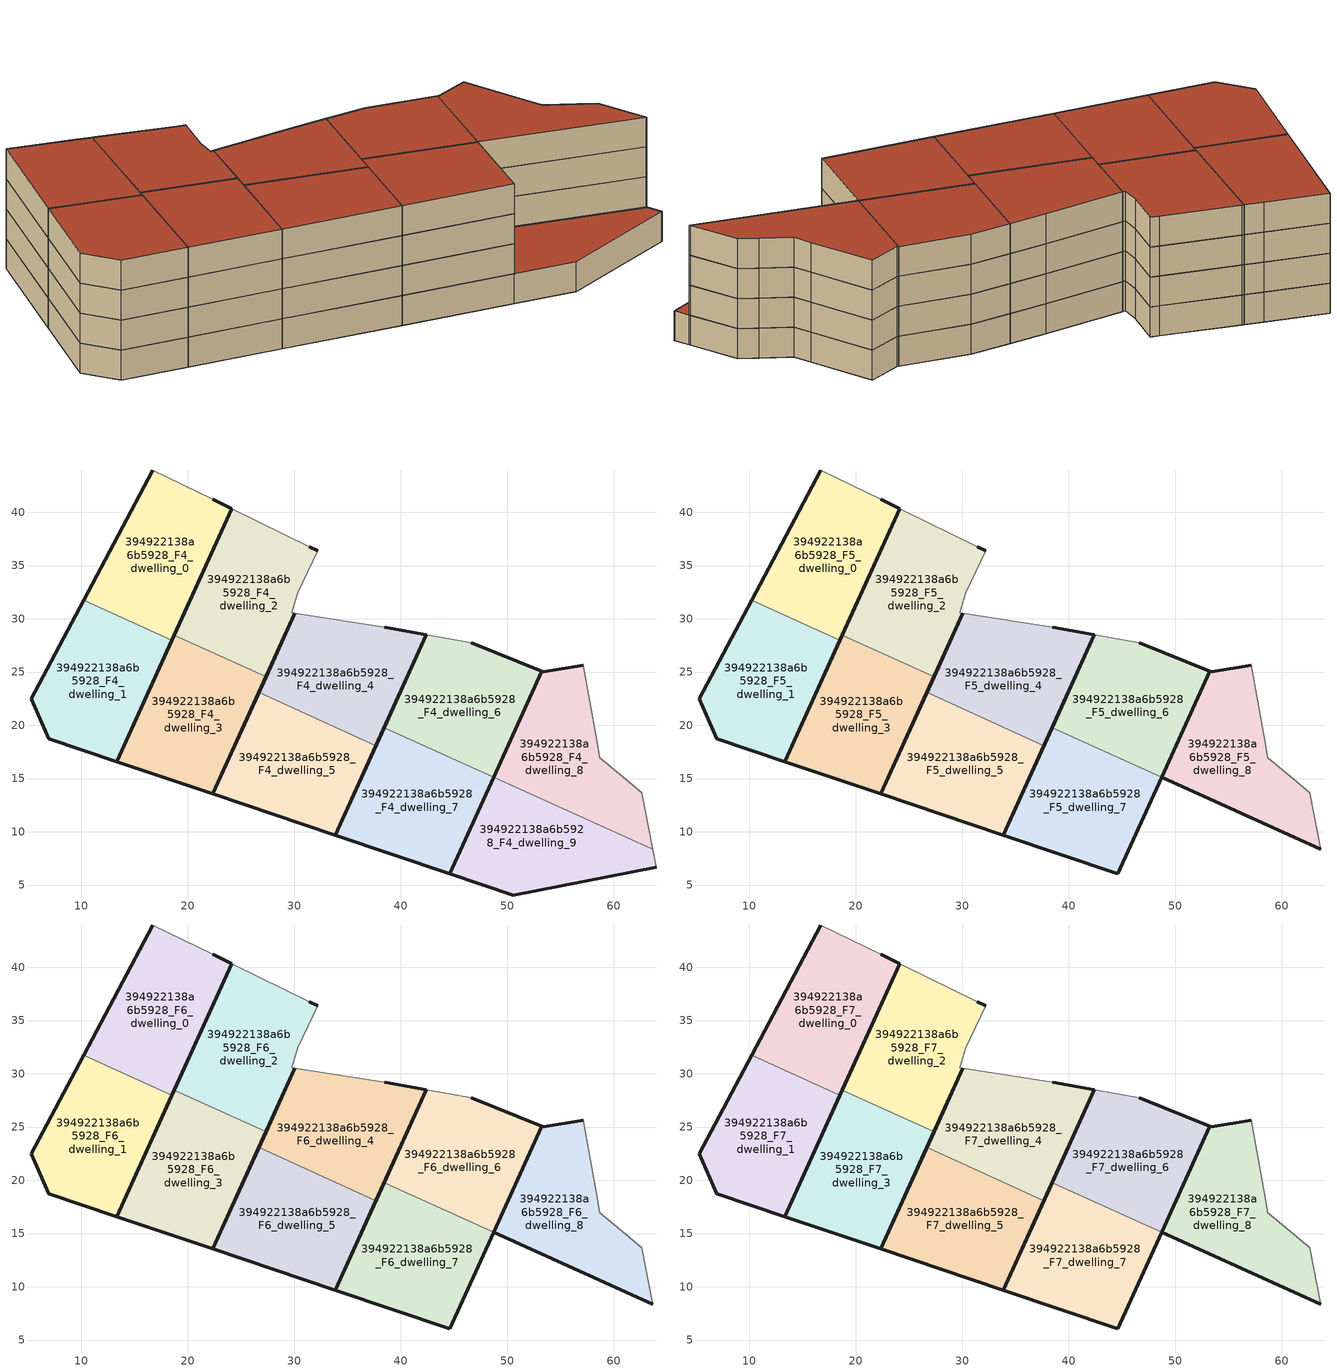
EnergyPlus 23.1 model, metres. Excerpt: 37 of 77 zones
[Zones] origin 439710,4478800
394922138a6b5928_F4_dwelling_0
 floor to 394922138a6b5928_F3_dwelling_0 (EU_floor_Construction): 18.53,27.98 24.13,40.34 22.38,41.21 16.72,43.97 10.24,31.74 z12
 wall outside (EU_wall_Construction): 10.24,31.74 16.72,43.97 / 22.38,41.21 24.13,40.34 18.53,27.98 z12:15
 wall to 394922138a6b5928_F4_dwelling_1 (EU_wall_Construction): 18.53,27.98 10.24,31.74 z12:15
 wall adiabatic (EU_wall_Construction): 16.72,43.97 22.38,41.21 z12:15
394922138a6b5928_F4_dwelling_1
 floor to 394922138a6b5928_F3_dwelling_1 (EU_floor_Construction): 13.36,16.59 18.53,27.98 10.24,31.74 5.33,22.47 6.94,18.75 z12
 wall outside (EU_wall_Construction): 18.53,27.98 13.36,16.59 6.94,18.75 5.33,22.47 10.24,31.74 z12:15
394922138a6b5928_F4_dwelling_2
 floor to 394922138a6b5928_F3_dwelling_2 (EU_floor_Construction): 27.36,24.57 30.07,30.54 29.78,30.59 30.32,32.43 32.23,36.37 31.43,36.76 24.35,40.23 24.13,40.34 18.75,28.48 z12
 wall outside (EU_wall_Construction): 30.07,30.54 27.36,24.57 / 18.75,28.48 24.13,40.34 / 31.43,36.76 32.23,36.37 z12:15
 wall adiabatic (EU_wall_Construction): 32.23,36.37 30.32,32.43 29.78,30.59 30.07,30.54 / 24.13,40.34 24.35,40.23 31.43,36.76 z12:15
 wall to 394922138a6b5928_F4_dwelling_3 (EU_wall_Construction): 27.36,24.57 18.75,28.48 z12:15
394922138a6b5928_F4_dwelling_3
 floor to 394922138a6b5928_F3_dwelling_3 (EU_floor_Construction): 22.37,13.56 27.36,24.57 18.75,28.48 13.36,16.59 z12
 wall outside (EU_wall_Construction): 27.36,24.57 22.37,13.56 13.36,16.59 18.75,28.48 z12:15
394922138a6b5928_F4_dwelling_4
 floor to 394922138a6b5928_F3_dwelling_4 (EU_floor_Construction): 37.68,18.09 42.4,28.5 38.51,29.21 30.07,30.54 26.68,23.08 z12
 wall outside (EU_wall_Construction): 38.51,29.21 42.4,28.5 37.68,18.09 / 26.68,23.08 30.07,30.54 z12:15
 wall to 394922138a6b5928_F4_dwelling_5 (EU_wall_Construction): 37.68,18.09 26.68,23.08 z12:15
 wall adiabatic (EU_wall_Construction): 30.07,30.54 38.51,29.21 z12:15
394922138a6b5928_F4_dwelling_5
 floor to 394922138a6b5928_F3_dwelling_5 (EU_floor_Construction): 33.87,9.69 37.68,18.09 26.68,23.08 22.37,13.56 z12
 wall outside (EU_wall_Construction): 37.68,18.09 33.87,9.69 22.37,13.56 26.68,23.08 z12:15
394922138a6b5928_F4_dwelling_6
 floor to 394922138a6b5928_F3_dwelling_6 (EU_floor_Construction): 48.74,15.13 53.26,25.09 46.61,27.73 42.4,28.5 38.45,19.79 z12
 wall outside (EU_wall_Construction): 38.45,19.79 42.4,28.5 / 46.61,27.73 53.26,25.09 48.74,15.13 z12:15
 wall to 394922138a6b5928_F4_dwelling_7 (EU_wall_Construction): 48.74,15.13 38.45,19.79 z12:15
 wall adiabatic (EU_wall_Construction): 42.4,28.5 46.61,27.73 z12:15
394922138a6b5928_F4_dwelling_7
 floor to 394922138a6b5928_F3_dwelling_7 (EU_floor_Construction): 44.63,6.07 48.74,15.13 38.45,19.79 33.87,9.69 z12
 wall outside (EU_wall_Construction): 48.74,15.13 44.63,6.07 33.87,9.69 38.45,19.79 z12:15
394922138a6b5928_F4_dwelling_8
 floor to 394922138a6b5928_F3_dwelling_8 (EU_floor_Construction): 63.66,8.35 62.62,13.66 61.12,14.95 58.7,16.96 58.36,18.9 57.13,25.65 53.44,25.01 53.26,25.09 48.74,15.12 z12
 wall outside (EU_wall_Construction): 48.74,15.12 53.26,25.09 53.44,25.01 57.13,25.65 z12:15
 wall adiabatic (EU_wall_Construction): 57.13,25.65 58.36,18.9 58.7,16.96 61.12,14.95 62.62,13.66 63.66,8.35 z12:15
 wall to 394922138a6b5928_F4_dwelling_9 (EU_wall_Construction): 63.66,8.35 48.74,15.12 z12:15
394922138a6b5928_F4_dwelling_9
 floor to 394922138a6b5928_F3_dwelling_9 (EU_floor_Construction): 63.99,6.69 63.66,8.35 48.74,15.12 44.63,6.07 50.58,4.07 z12
 wall outside (EU_wall_Construction): 63.99,6.69 50.58,4.07 44.63,6.07 48.74,15.12 z12:15
 wall adiabatic (EU_wall_Construction): 63.66,8.35 63.99,6.69 z12:15
 roof outside (EU_roof_Construction): 63.66,8.35 63.99,6.69 50.58,4.07 44.63,6.07 48.74,15.12 z15
394922138a6b5928_F5_dwelling_0
 floor to 394922138a6b5928_F4_dwelling_0 (EU_floor_Construction): 18.53,27.98 24.13,40.34 22.38,41.21 16.72,43.97 10.24,31.74 z15
 wall outside (EU_wall_Construction): 10.24,31.74 16.72,43.97 / 22.38,41.21 24.13,40.34 18.53,27.98 z15:18
 wall to 394922138a6b5928_F5_dwelling_1 (EU_wall_Construction): 18.53,27.98 10.24,31.74 z15:18
 wall adiabatic (EU_wall_Construction): 16.72,43.97 22.38,41.21 z15:18
394922138a6b5928_F5_dwelling_1
 floor to 394922138a6b5928_F4_dwelling_1 (EU_floor_Construction): 13.36,16.59 18.53,27.98 10.24,31.74 5.33,22.47 6.94,18.75 z15
 wall outside (EU_wall_Construction): 18.53,27.98 13.36,16.59 6.94,18.75 5.33,22.47 10.24,31.74 z15:18
394922138a6b5928_F5_dwelling_2
 floor to 394922138a6b5928_F4_dwelling_2 (EU_floor_Construction): 27.36,24.57 30.07,30.54 29.78,30.59 30.32,32.43 32.23,36.37 31.43,36.76 24.35,40.23 24.13,40.34 18.75,28.48 z15
 wall outside (EU_wall_Construction): 30.07,30.54 27.36,24.57 / 18.75,28.48 24.13,40.34 / 31.43,36.76 32.23,36.37 z15:18
 wall adiabatic (EU_wall_Construction): 32.23,36.37 30.32,32.43 29.78,30.59 30.07,30.54 / 24.13,40.34 24.35,40.23 31.43,36.76 z15:18
 wall to 394922138a6b5928_F5_dwelling_3 (EU_wall_Construction): 27.36,24.57 18.75,28.48 z15:18
394922138a6b5928_F5_dwelling_3
 floor to 394922138a6b5928_F4_dwelling_3 (EU_floor_Construction): 22.37,13.56 27.36,24.57 18.75,28.48 13.36,16.59 z15
 wall outside (EU_wall_Construction): 27.36,24.57 22.37,13.56 13.36,16.59 18.75,28.48 z15:18
394922138a6b5928_F5_dwelling_4
 floor to 394922138a6b5928_F4_dwelling_4 (EU_floor_Construction): 37.68,18.09 42.4,28.5 38.51,29.21 30.07,30.54 26.68,23.08 z15
 wall outside (EU_wall_Construction): 38.51,29.21 42.4,28.5 37.68,18.09 / 26.68,23.08 30.07,30.54 z15:18
 wall to 394922138a6b5928_F5_dwelling_5 (EU_wall_Construction): 37.68,18.09 26.68,23.08 z15:18
 wall adiabatic (EU_wall_Construction): 30.07,30.54 38.51,29.21 z15:18
394922138a6b5928_F5_dwelling_5
 floor to 394922138a6b5928_F4_dwelling_5 (EU_floor_Construction): 33.87,9.69 37.68,18.09 26.68,23.08 22.37,13.56 z15
 wall outside (EU_wall_Construction): 37.68,18.09 33.87,9.69 22.37,13.56 26.68,23.08 z15:18
394922138a6b5928_F5_dwelling_6
 floor to 394922138a6b5928_F4_dwelling_6 (EU_floor_Construction): 48.74,15.13 53.26,25.09 46.61,27.73 42.4,28.5 38.45,19.79 z15
 wall outside (EU_wall_Construction): 38.45,19.79 42.4,28.5 / 46.61,27.73 53.26,25.09 48.74,15.13 z15:18
 wall to 394922138a6b5928_F5_dwelling_7 (EU_wall_Construction): 48.74,15.13 38.45,19.79 z15:18
 wall adiabatic (EU_wall_Construction): 42.4,28.5 46.61,27.73 z15:18
394922138a6b5928_F5_dwelling_7
 floor to 394922138a6b5928_F4_dwelling_7 (EU_floor_Construction): 44.63,6.07 48.74,15.13 38.45,19.79 33.87,9.69 z15
 wall outside (EU_wall_Construction): 48.74,15.13 44.63,6.07 33.87,9.69 38.45,19.79 z15:18
394922138a6b5928_F5_dwelling_8
 floor to 394922138a6b5928_F4_dwelling_8 (EU_floor_Construction): 63.66,8.35 62.62,13.66 61.12,14.95 58.7,16.96 58.36,18.9 57.13,25.65 53.44,25.01 53.26,25.09 48.74,15.12 z15
 wall outside (EU_wall_Construction): 63.66,8.35 48.74,15.12 53.26,25.09 53.44,25.01 57.13,25.65 z15:18
 wall adiabatic (EU_wall_Construction): 57.13,25.65 58.36,18.9 58.7,16.96 61.12,14.95 62.62,13.66 63.66,8.35 z15:18
394922138a6b5928_F6_dwelling_0
 floor to 394922138a6b5928_F5_dwelling_0 (EU_floor_Construction): 18.53,27.98 24.13,40.34 22.38,41.21 16.72,43.97 10.24,31.74 z18
 wall outside (EU_wall_Construction): 10.24,31.74 16.72,43.97 / 22.38,41.21 24.13,40.34 18.53,27.98 z18:21
 wall to 394922138a6b5928_F6_dwelling_1 (EU_wall_Construction): 18.53,27.98 10.24,31.74 z18:21
 wall adiabatic (EU_wall_Construction): 16.72,43.97 22.38,41.21 z18:21
394922138a6b5928_F6_dwelling_1
 floor to 394922138a6b5928_F5_dwelling_1 (EU_floor_Construction): 13.36,16.59 18.53,27.98 10.24,31.74 5.33,22.47 6.94,18.75 z18
 wall outside (EU_wall_Construction): 18.53,27.98 13.36,16.59 6.94,18.75 5.33,22.47 10.24,31.74 z18:21
394922138a6b5928_F6_dwelling_2
 floor to 394922138a6b5928_F5_dwelling_2 (EU_floor_Construction): 27.36,24.57 30.07,30.54 29.78,30.59 30.32,32.43 32.23,36.37 31.43,36.76 24.35,40.23 24.13,40.34 18.75,28.48 z18
 wall outside (EU_wall_Construction): 30.07,30.54 27.36,24.57 / 18.75,28.48 24.13,40.34 / 31.43,36.76 32.23,36.37 z18:21
 wall adiabatic (EU_wall_Construction): 32.23,36.37 30.32,32.43 29.78,30.59 30.07,30.54 / 24.13,40.34 24.35,40.23 31.43,36.76 z18:21
 wall to 394922138a6b5928_F6_dwelling_3 (EU_wall_Construction): 27.36,24.57 18.75,28.48 z18:21
394922138a6b5928_F6_dwelling_3
 floor to 394922138a6b5928_F5_dwelling_3 (EU_floor_Construction): 22.37,13.56 27.36,24.57 18.75,28.48 13.36,16.59 z18
 wall outside (EU_wall_Construction): 27.36,24.57 22.37,13.56 13.36,16.59 18.75,28.48 z18:21
394922138a6b5928_F6_dwelling_4
 floor to 394922138a6b5928_F5_dwelling_4 (EU_floor_Construction): 37.68,18.09 42.4,28.5 38.51,29.21 30.07,30.54 26.68,23.08 z18
 wall outside (EU_wall_Construction): 38.51,29.21 42.4,28.5 37.68,18.09 / 26.68,23.08 30.07,30.54 z18:21
 wall to 394922138a6b5928_F6_dwelling_5 (EU_wall_Construction): 37.68,18.09 26.68,23.08 z18:21
 wall adiabatic (EU_wall_Construction): 30.07,30.54 38.51,29.21 z18:21
394922138a6b5928_F6_dwelling_5
 floor to 394922138a6b5928_F5_dwelling_5 (EU_floor_Construction): 33.87,9.69 37.68,18.09 26.68,23.08 22.37,13.56 z18
 wall outside (EU_wall_Construction): 37.68,18.09 33.87,9.69 22.37,13.56 26.68,23.08 z18:21
394922138a6b5928_F6_dwelling_6
 floor to 394922138a6b5928_F5_dwelling_6 (EU_floor_Construction): 48.74,15.13 53.26,25.09 46.61,27.73 42.4,28.5 38.45,19.79 z18
 wall outside (EU_wall_Construction): 38.45,19.79 42.4,28.5 / 46.61,27.73 53.26,25.09 48.74,15.13 z18:21
 wall to 394922138a6b5928_F6_dwelling_7 (EU_wall_Construction): 48.74,15.13 38.45,19.79 z18:21
 wall adiabatic (EU_wall_Construction): 42.4,28.5 46.61,27.73 z18:21
394922138a6b5928_F6_dwelling_7
 floor to 394922138a6b5928_F5_dwelling_7 (EU_floor_Construction): 44.63,6.07 48.74,15.13 38.45,19.79 33.87,9.69 z18
 wall outside (EU_wall_Construction): 48.74,15.13 44.63,6.07 33.87,9.69 38.45,19.79 z18:21
394922138a6b5928_F6_dwelling_8
 floor to 394922138a6b5928_F5_dwelling_8 (EU_floor_Construction): 63.66,8.35 62.62,13.66 61.12,14.95 58.7,16.96 58.36,18.9 57.13,25.65 53.44,25.01 53.26,25.09 48.74,15.12 z18
 wall outside (EU_wall_Construction): 63.66,8.35 48.74,15.12 53.26,25.09 53.44,25.01 57.13,25.65 z18:21
 wall adiabatic (EU_wall_Construction): 57.13,25.65 58.36,18.9 58.7,16.96 61.12,14.95 62.62,13.66 63.66,8.35 z18:21
394922138a6b5928_F7_dwelling_0
 floor to 394922138a6b5928_F6_dwelling_0 (EU_floor_Construction): 18.53,27.98 24.13,40.34 22.38,41.21 16.72,43.97 10.24,31.74 z21
 wall outside (EU_wall_Construction): 10.24,31.74 16.72,43.97 / 22.38,41.21 24.13,40.34 18.53,27.98 z21:24
 wall to 394922138a6b5928_F7_dwelling_1 (EU_wall_Construction): 18.53,27.98 10.24,31.74 z21:24
 wall adiabatic (EU_wall_Construction): 16.72,43.97 22.38,41.21 z21:24
 roof outside (EU_roof_Construction): 22.38,41.21 24.13,40.34 18.53,27.98 10.24,31.74 16.72,43.97 z24
394922138a6b5928_F7_dwelling_1
 floor to 394922138a6b5928_F6_dwelling_1 (EU_floor_Construction): 13.36,16.59 18.53,27.98 10.24,31.74 5.33,22.47 6.94,18.75 z21
 wall outside (EU_wall_Construction): 18.53,27.98 13.36,16.59 6.94,18.75 5.33,22.47 10.24,31.74 z21:24
 roof outside (EU_roof_Construction): 18.53,27.98 13.36,16.59 6.94,18.75 5.33,22.47 10.24,31.74 z24
394922138a6b5928_F7_dwelling_2
 floor to 394922138a6b5928_F6_dwelling_2 (EU_floor_Construction): 27.36,24.57 30.07,30.54 29.78,30.59 30.32,32.43 32.23,36.37 31.43,36.76 24.35,40.23 24.13,40.34 18.75,28.48 z21
 wall outside (EU_wall_Construction): 30.07,30.54 27.36,24.57 / 18.75,28.48 24.13,40.34 / 31.43,36.76 32.23,36.37 z21:24
 wall adiabatic (EU_wall_Construction): 32.23,36.37 30.32,32.43 29.78,30.59 30.07,30.54 / 24.13,40.34 24.35,40.23 31.43,36.76 z21:24
 wall to 394922138a6b5928_F7_dwelling_3 (EU_wall_Construction): 27.36,24.57 18.75,28.48 z21:24
 roof outside (EU_roof_Construction): 31.43,36.76 32.23,36.37 30.32,32.43 29.78,30.59 30.07,30.54 27.36,24.57 18.75,28.48 24.13,40.34 24.35,40.23 z24
394922138a6b5928_F7_dwelling_3
 floor to 394922138a6b5928_F6_dwelling_3 (EU_floor_Construction): 22.37,13.56 27.36,24.57 18.75,28.48 13.36,16.59 z21
 wall outside (EU_wall_Construction): 27.36,24.57 22.37,13.56 13.36,16.59 18.75,28.48 z21:24
 roof outside (EU_roof_Construction): 27.36,24.57 22.37,13.56 13.36,16.59 18.75,28.48 z24
394922138a6b5928_F7_dwelling_4
 floor to 394922138a6b5928_F6_dwelling_4 (EU_floor_Construction): 37.68,18.09 42.4,28.5 38.51,29.21 30.07,30.54 26.68,23.08 z21
 wall outside (EU_wall_Construction): 38.51,29.21 42.4,28.5 37.68,18.09 / 26.68,23.08 30.07,30.54 z21:24
 wall to 394922138a6b5928_F7_dwelling_5 (EU_wall_Construction): 37.68,18.09 26.68,23.08 z21:24
 wall adiabatic (EU_wall_Construction): 30.07,30.54 38.51,29.21 z21:24
 roof outside (EU_roof_Construction): 42.4,28.5 37.68,18.09 26.68,23.08 30.07,30.54 38.51,29.21 z24
394922138a6b5928_F7_dwelling_5
 floor to 394922138a6b5928_F6_dwelling_5 (EU_floor_Construction): 33.87,9.69 37.68,18.09 26.68,23.08 22.37,13.56 z21
 wall outside (EU_wall_Construction): 37.68,18.09 33.87,9.69 22.37,13.56 26.68,23.08 z21:24
 roof outside (EU_roof_Construction): 37.68,18.09 33.87,9.69 22.37,13.56 26.68,23.08 z24
394922138a6b5928_F7_dwelling_6
 floor to 394922138a6b5928_F6_dwelling_6 (EU_floor_Construction): 48.74,15.13 53.26,25.09 46.61,27.73 42.4,28.5 38.45,19.79 z21
 wall outside (EU_wall_Construction): 38.45,19.79 42.4,28.5 / 46.61,27.73 53.26,25.09 48.74,15.13 z21:24
 wall to 394922138a6b5928_F7_dwelling_7 (EU_wall_Construction): 48.74,15.13 38.45,19.79 z21:24
 wall adiabatic (EU_wall_Construction): 42.4,28.5 46.61,27.73 z21:24
 roof outside (EU_roof_Construction): 53.26,25.09 48.74,15.13 38.45,19.79 42.4,28.5 46.61,27.73 z24
394922138a6b5928_F7_dwelling_7
 floor to 394922138a6b5928_F6_dwelling_7 (EU_floor_Construction): 44.63,6.07 48.74,15.13 38.45,19.79 33.87,9.69 z21
 wall outside (EU_wall_Construction): 48.74,15.13 44.63,6.07 33.87,9.69 38.45,19.79 z21:24
 roof outside (EU_roof_Construction): 48.74,15.13 44.63,6.07 33.87,9.69 38.45,19.79 z24
394922138a6b5928_F7_dwelling_8
 floor to 394922138a6b5928_F6_dwelling_8 (EU_floor_Construction): 63.66,8.35 62.62,13.66 61.12,14.95 58.7,16.96 58.36,18.9 57.13,25.65 53.44,25.01 53.26,25.09 48.74,15.12 z21
 wall outside (EU_wall_Construction): 63.66,8.35 48.74,15.12 53.26,25.09 53.44,25.01 57.13,25.65 z21:24
 wall adiabatic (EU_wall_Construction): 57.13,25.65 58.36,18.9 58.7,16.96 61.12,14.95 62.62,13.66 63.66,8.35 z21:24
 roof outside (EU_roof_Construction): 57.13,25.65 58.36,18.9 58.7,16.96 61.12,14.95 62.62,13.66 63.66,8.35 48.74,15.12 53.26,25.09 53.44,25.01 z24
[Building]
EU S2 Campaign: North Axis=0; Terrain=City; Solar Distribution=FullExterior
[Site:Location]
Madrid: Latitude=40.5; Longitude=-3.5; Time Zone=1; Elevation=609
[SizingPeriod:WeatherFileDays]
AnnualSizingPeriod: Begin Month=1; Begin Day of Month=1; End Month=12; End Day of Month=31; Day of Week for Start Day=Monday; Use Weather File Daylight Saving Period=No; Use Weather File Rain and Snow Indicators=No
[MATERIAL]
EU_InternalMass_Material: Roughness=MediumRough; Thickness=0.1; Conductivity=1; Density=1800; Specific Heat=900; Thermal Absorptance=0.9; Solar Absorptance=0.7; Visible Absorptance=0.7
[MATERIAL:NOMASS] Roughness=MediumRough; Thermal Absorptance=0.9; Solar Absorptance=0.7; Visible Absorptance=0.7
Name | Thermal Resistance
EU_wall_NoMass | 0.609216
EU_roof_NoMass | 0.513268
EU_floor_NoMass | 0.568163
[CONSTRUCTION]
EU_wall_Construction: EU_wall_NoMass
EU_roof_Construction: EU_roof_NoMass
EU_floor_Construction: EU_floor_NoMass
EU_InternalMass_Construction: EU_InternalMass_Material
[ZONE] Type=1; Multiplier=1; Ceiling Height=autocalculate; Floor Area=autocalculate; Part of Total Floor Area=Yes
Name | Volume
394922138a6b5928_F4_dwelling_0; 394922138a6b5928_F5_dwelling_0; 394922138a6b5928_F6_dwelling_0; 394922138a6b5928_F7_dwelling_0 | 356.509
394922138a6b5928_F4_dwelling_1; 394922138a6b5928_F5_dwelling_1; 394922138a6b5928_F6_dwelling_1; 394922138a6b5928_F7_dwelling_1 | 356.458
394922138a6b5928_F4_dwelling_2; 394922138a6b5928_F5_dwelling_2; 394922138a6b5928_F6_dwelling_2; 394922138a6b5928_F7_dwelling_2 | 356.492
394922138a6b5928_F4_dwelling_3; 394922138a6b5928_F5_dwelling_3; 394922138a6b5928_F6_dwelling_3; 394922138a6b5928_F7_dwelling_3 | 356.491
394922138a6b5928_F4_dwelling_4; 394922138a6b5928_F5_dwelling_4; 394922138a6b5928_F6_dwelling_4; 394922138a6b5928_F7_dwelling_4 | 356.486
394922138a6b5928_F4_dwelling_5; 394922138a6b5928_F5_dwelling_5; 394922138a6b5928_F6_dwelling_5; 394922138a6b5928_F7_dwelling_5 | 356.467
394922138a6b5928_F4_dwelling_6; 394922138a6b5928_F5_dwelling_6; 394922138a6b5928_F6_dwelling_6; 394922138a6b5928_F7_dwelling_6 | 356.495
394922138a6b5928_F4_dwelling_7; 394922138a6b5928_F5_dwelling_7; 394922138a6b5928_F6_dwelling_7; 394922138a6b5928_F7_dwelling_7 | 356.487
394922138a6b5928_F4_dwelling_8; 394922138a6b5928_F5_dwelling_8; 394922138a6b5928_F6_dwelling_8; 394922138a6b5928_F7_dwelling_8 | 356.501
394922138a6b5928_F4_dwelling_9 | 356.481
[INTERNALMASS] Construction=EU_InternalMass_Construction
Name | Zone or ZoneList | Surface Area
394922138a6b5928_F4_dwelling_0_EU_InternalMass | 394922138a6b5928_F4_dwelling_0 | 118.836
394922138a6b5928_F4_dwelling_1_EU_InternalMass | 394922138a6b5928_F4_dwelling_1 | 118.82
394922138a6b5928_F4_dwelling_2_EU_InternalMass | 394922138a6b5928_F4_dwelling_2 | 118.83
394922138a6b5928_F4_dwelling_3_EU_InternalMass | 394922138a6b5928_F4_dwelling_3 | 118.83
394922138a6b5928_F4_dwelling_4_EU_InternalMass | 394922138a6b5928_F4_dwelling_4 | 118.83
394922138a6b5928_F4_dwelling_5_EU_InternalMass | 394922138a6b5928_F4_dwelling_5 | 118.822
394922138a6b5928_F4_dwelling_6_EU_InternalMass | 394922138a6b5928_F4_dwelling_6 | 118.831
394922138a6b5928_F4_dwelling_7_EU_InternalMass | 394922138a6b5928_F4_dwelling_7 | 118.826
394922138a6b5928_F4_dwelling_8_EU_InternalMass | 394922138a6b5928_F4_dwelling_8 | 118.833
394922138a6b5928_F4_dwelling_9_EU_InternalMass | 394922138a6b5928_F4_dwelling_9 | 118.826
394922138a6b5928_F5_dwelling_0_EU_InternalMass | 394922138a6b5928_F5_dwelling_0 | 132.026
394922138a6b5928_F5_dwelling_1_EU_InternalMass | 394922138a6b5928_F5_dwelling_1 | 132.04
394922138a6b5928_F5_dwelling_2_EU_InternalMass | 394922138a6b5928_F5_dwelling_2 | 132.031
394922138a6b5928_F5_dwelling_3_EU_InternalMass | 394922138a6b5928_F5_dwelling_3 | 132.037
394922138a6b5928_F5_dwelling_4_EU_InternalMass | 394922138a6b5928_F5_dwelling_4 | 132.016
394922138a6b5928_F5_dwelling_5_EU_InternalMass | 394922138a6b5928_F5_dwelling_5 | 132.033
394922138a6b5928_F5_dwelling_6_EU_InternalMass | 394922138a6b5928_F5_dwelling_6 | 132.044
394922138a6b5928_F5_dwelling_7_EU_InternalMass | 394922138a6b5928_F5_dwelling_7 | 132.033
394922138a6b5928_F5_dwelling_8_EU_InternalMass | 394922138a6b5928_F5_dwelling_8 | 132.027
394922138a6b5928_F6_dwelling_0_EU_InternalMass | 394922138a6b5928_F6_dwelling_0 | 132.026
394922138a6b5928_F6_dwelling_1_EU_InternalMass | 394922138a6b5928_F6_dwelling_1 | 132.04
394922138a6b5928_F6_dwelling_2_EU_InternalMass | 394922138a6b5928_F6_dwelling_2 | 132.031
394922138a6b5928_F6_dwelling_3_EU_InternalMass | 394922138a6b5928_F6_dwelling_3 | 132.037
394922138a6b5928_F6_dwelling_4_EU_InternalMass | 394922138a6b5928_F6_dwelling_4 | 132.016
394922138a6b5928_F6_dwelling_5_EU_InternalMass | 394922138a6b5928_F6_dwelling_5 | 132.033
394922138a6b5928_F6_dwelling_6_EU_InternalMass | 394922138a6b5928_F6_dwelling_6 | 132.044
394922138a6b5928_F6_dwelling_7_EU_InternalMass | 394922138a6b5928_F6_dwelling_7 | 132.033
394922138a6b5928_F6_dwelling_8_EU_InternalMass | 394922138a6b5928_F6_dwelling_8 | 132.027
394922138a6b5928_F7_dwelling_0_EU_InternalMass | 394922138a6b5928_F7_dwelling_0 | 132.026
394922138a6b5928_F7_dwelling_1_EU_InternalMass | 394922138a6b5928_F7_dwelling_1 | 132.04
394922138a6b5928_F7_dwelling_2_EU_InternalMass | 394922138a6b5928_F7_dwelling_2 | 132.031
394922138a6b5928_F7_dwelling_3_EU_InternalMass | 394922138a6b5928_F7_dwelling_3 | 132.037
394922138a6b5928_F7_dwelling_4_EU_InternalMass | 394922138a6b5928_F7_dwelling_4 | 132.016
394922138a6b5928_F7_dwelling_5_EU_InternalMass | 394922138a6b5928_F7_dwelling_5 | 132.033
394922138a6b5928_F7_dwelling_6_EU_InternalMass | 394922138a6b5928_F7_dwelling_6 | 132.044
394922138a6b5928_F7_dwelling_7_EU_InternalMass | 394922138a6b5928_F7_dwelling_7 | 132.033
394922138a6b5928_F7_dwelling_8_EU_InternalMass | 394922138a6b5928_F7_dwelling_8 | 132.027
[OTHEREQUIPMENT] Fuel Type=Electricity; Design Level Calculation Method=Watts/Area; Power per Zone Floor Area=1; Fraction Latent=0; Fraction Radiant=0; Fraction Lost=0; Carbon Dioxide Generation Rate=0; EndUse Subcategory=EU_Step8_InternalGains
Name | Zone or ZoneList or Space or SpaceList | Schedule
EU_Step8_InternalGain_394922138a6b5928_F4_dwelling_0_f000 | 394922138a6b5928_F4_dwelling_0 | EU_Step8_GainSchedule_394922138a6b5928_F4_dwelling_0_f000
EU_Step8_InternalGain_394922138a6b5928_F4_dwelling_1_f000 | 394922138a6b5928_F4_dwelling_1 | EU_Step8_GainSchedule_394922138a6b5928_F4_dwelling_1_f000
EU_Step8_InternalGain_394922138a6b5928_F4_dwelling_2_f000 | 394922138a6b5928_F4_dwelling_2 | EU_Step8_GainSchedule_394922138a6b5928_F4_dwelling_2_f000
EU_Step8_InternalGain_394922138a6b5928_F4_dwelling_3_f000 | 394922138a6b5928_F4_dwelling_3 | EU_Step8_GainSchedule_394922138a6b5928_F4_dwelling_3_f000
EU_Step8_InternalGain_394922138a6b5928_F4_dwelling_4_f000 | 394922138a6b5928_F4_dwelling_4 | EU_Step8_GainSchedule_394922138a6b5928_F4_dwelling_4_f000
EU_Step8_InternalGain_394922138a6b5928_F4_dwelling_5_f000 | 394922138a6b5928_F4_dwelling_5 | EU_Step8_GainSchedule_394922138a6b5928_F4_dwelling_5_f000
EU_Step8_InternalGain_394922138a6b5928_F4_dwelling_6_f000 | 394922138a6b5928_F4_dwelling_6 | EU_Step8_GainSchedule_394922138a6b5928_F4_dwelling_6_f000
EU_Step8_InternalGain_394922138a6b5928_F4_dwelling_7_f000 | 394922138a6b5928_F4_dwelling_7 | EU_Step8_GainSchedule_394922138a6b5928_F4_dwelling_7_f000
EU_Step8_InternalGain_394922138a6b5928_F4_dwelling_8_f000 | 394922138a6b5928_F4_dwelling_8 | EU_Step8_GainSchedule_394922138a6b5928_F4_dwelling_8_f000
EU_Step8_InternalGain_394922138a6b5928_F4_dwelling_9_f000 | 394922138a6b5928_F4_dwelling_9 | EU_Step8_GainSchedule_394922138a6b5928_F4_dwelling_9_f000
EU_Step8_InternalGain_394922138a6b5928_F5_dwelling_0_f000 | 394922138a6b5928_F5_dwelling_0 | EU_Step8_GainSchedule_394922138a6b5928_F5_dwelling_0_f000
EU_Step8_InternalGain_394922138a6b5928_F5_dwelling_1_f000 | 394922138a6b5928_F5_dwelling_1 | EU_Step8_GainSchedule_394922138a6b5928_F5_dwelling_1_f000
EU_Step8_InternalGain_394922138a6b5928_F5_dwelling_2_f000 | 394922138a6b5928_F5_dwelling_2 | EU_Step8_GainSchedule_394922138a6b5928_F5_dwelling_2_f000
EU_Step8_InternalGain_394922138a6b5928_F5_dwelling_3_f000 | 394922138a6b5928_F5_dwelling_3 | EU_Step8_GainSchedule_394922138a6b5928_F5_dwelling_3_f000
EU_Step8_InternalGain_394922138a6b5928_F5_dwelling_4_f000 | 394922138a6b5928_F5_dwelling_4 | EU_Step8_GainSchedule_394922138a6b5928_F5_dwelling_4_f000
EU_Step8_InternalGain_394922138a6b5928_F5_dwelling_5_f000 | 394922138a6b5928_F5_dwelling_5 | EU_Step8_GainSchedule_394922138a6b5928_F5_dwelling_5_f000
EU_Step8_InternalGain_394922138a6b5928_F5_dwelling_6_f000 | 394922138a6b5928_F5_dwelling_6 | EU_Step8_GainSchedule_394922138a6b5928_F5_dwelling_6_f000
EU_Step8_InternalGain_394922138a6b5928_F5_dwelling_7_f000 | 394922138a6b5928_F5_dwelling_7 | EU_Step8_GainSchedule_394922138a6b5928_F5_dwelling_7_f000
EU_Step8_InternalGain_394922138a6b5928_F5_dwelling_8_f000 | 394922138a6b5928_F5_dwelling_8 | EU_Step8_GainSchedule_394922138a6b5928_F5_dwelling_8_f000
EU_Step8_InternalGain_394922138a6b5928_F6_dwelling_0_f000 | 394922138a6b5928_F6_dwelling_0 | EU_Step8_GainSchedule_394922138a6b5928_F6_dwelling_0_f000
EU_Step8_InternalGain_394922138a6b5928_F6_dwelling_1_f000 | 394922138a6b5928_F6_dwelling_1 | EU_Step8_GainSchedule_394922138a6b5928_F6_dwelling_1_f000
EU_Step8_InternalGain_394922138a6b5928_F6_dwelling_2_f000 | 394922138a6b5928_F6_dwelling_2 | EU_Step8_GainSchedule_394922138a6b5928_F6_dwelling_2_f000
EU_Step8_InternalGain_394922138a6b5928_F6_dwelling_3_f000 | 394922138a6b5928_F6_dwelling_3 | EU_Step8_GainSchedule_394922138a6b5928_F6_dwelling_3_f000
EU_Step8_InternalGain_394922138a6b5928_F6_dwelling_4_f000 | 394922138a6b5928_F6_dwelling_4 | EU_Step8_GainSchedule_394922138a6b5928_F6_dwelling_4_f000
EU_Step8_InternalGain_394922138a6b5928_F6_dwelling_5_f000 | 394922138a6b5928_F6_dwelling_5 | EU_Step8_GainSchedule_394922138a6b5928_F6_dwelling_5_f000
EU_Step8_InternalGain_394922138a6b5928_F6_dwelling_6_f000 | 394922138a6b5928_F6_dwelling_6 | EU_Step8_GainSchedule_394922138a6b5928_F6_dwelling_6_f000
EU_Step8_InternalGain_394922138a6b5928_F6_dwelling_7_f000 | 394922138a6b5928_F6_dwelling_7 | EU_Step8_GainSchedule_394922138a6b5928_F6_dwelling_7_f000
EU_Step8_InternalGain_394922138a6b5928_F6_dwelling_8_f000 | 394922138a6b5928_F6_dwelling_8 | EU_Step8_GainSchedule_394922138a6b5928_F6_dwelling_8_f000
EU_Step8_InternalGain_394922138a6b5928_F7_dwelling_0_f000 | 394922138a6b5928_F7_dwelling_0 | EU_Step8_GainSchedule_394922138a6b5928_F7_dwelling_0_f000
EU_Step8_InternalGain_394922138a6b5928_F7_dwelling_1_f000 | 394922138a6b5928_F7_dwelling_1 | EU_Step8_GainSchedule_394922138a6b5928_F7_dwelling_1_f000
EU_Step8_InternalGain_394922138a6b5928_F7_dwelling_2_f000 | 394922138a6b5928_F7_dwelling_2 | EU_Step8_GainSchedule_394922138a6b5928_F7_dwelling_2_f000
EU_Step8_InternalGain_394922138a6b5928_F7_dwelling_3_f000 | 394922138a6b5928_F7_dwelling_3 | EU_Step8_GainSchedule_394922138a6b5928_F7_dwelling_3_f000
EU_Step8_InternalGain_394922138a6b5928_F7_dwelling_4_f000 | 394922138a6b5928_F7_dwelling_4 | EU_Step8_GainSchedule_394922138a6b5928_F7_dwelling_4_f000
EU_Step8_InternalGain_394922138a6b5928_F7_dwelling_5_f000 | 394922138a6b5928_F7_dwelling_5 | EU_Step8_GainSchedule_394922138a6b5928_F7_dwelling_5_f000
EU_Step8_InternalGain_394922138a6b5928_F7_dwelling_6_f000 | 394922138a6b5928_F7_dwelling_6 | EU_Step8_GainSchedule_394922138a6b5928_F7_dwelling_6_f000
EU_Step8_InternalGain_394922138a6b5928_F7_dwelling_7_f000 | 394922138a6b5928_F7_dwelling_7 | EU_Step8_GainSchedule_394922138a6b5928_F7_dwelling_7_f000
EU_Step8_InternalGain_394922138a6b5928_F7_dwelling_8_f000 | 394922138a6b5928_F7_dwelling_8 | EU_Step8_GainSchedule_394922138a6b5928_F7_dwelling_8_f000
[ZONEVENTILATION:DESIGNFLOWRATE] Schedule=EU_AlwaysOn; Design Flow Rate Calculation Method=AirChanges/Hour; Air Changes per Hour=0.752966; Ventilation Type=Natural; Fan Pressure Rise=0; Fan Total Efficiency=1; Constant Term Coefficient=1; Temperature Term Coefficient=0; Velocity Term Coefficient=0; Velocity Squared Term Coefficient=0; Minimum Indoor Temperature=-100; Maximum Indoor Temperature=100; Delta Temperature=-100; Minimum Outdoor Temperature=-100; Maximum Outdoor Temperature=100; Maximum Wind Speed=40
Name | Zone or ZoneList or Space or SpaceList
EU_ConstantAir_394922138a6b5928_F4_dwelling_0 | 394922138a6b5928_F4_dwelling_0
EU_ConstantAir_394922138a6b5928_F4_dwelling_1 | 394922138a6b5928_F4_dwelling_1
EU_ConstantAir_394922138a6b5928_F4_dwelling_2 | 394922138a6b5928_F4_dwelling_2
EU_ConstantAir_394922138a6b5928_F4_dwelling_3 | 394922138a6b5928_F4_dwelling_3
EU_ConstantAir_394922138a6b5928_F4_dwelling_4 | 394922138a6b5928_F4_dwelling_4
EU_ConstantAir_394922138a6b5928_F4_dwelling_5 | 394922138a6b5928_F4_dwelling_5
EU_ConstantAir_394922138a6b5928_F4_dwelling_6 | 394922138a6b5928_F4_dwelling_6
EU_ConstantAir_394922138a6b5928_F4_dwelling_7 | 394922138a6b5928_F4_dwelling_7
EU_ConstantAir_394922138a6b5928_F4_dwelling_8 | 394922138a6b5928_F4_dwelling_8
EU_ConstantAir_394922138a6b5928_F4_dwelling_9 | 394922138a6b5928_F4_dwelling_9
EU_ConstantAir_394922138a6b5928_F5_dwelling_0 | 394922138a6b5928_F5_dwelling_0
EU_ConstantAir_394922138a6b5928_F5_dwelling_1 | 394922138a6b5928_F5_dwelling_1
EU_ConstantAir_394922138a6b5928_F5_dwelling_2 | 394922138a6b5928_F5_dwelling_2
EU_ConstantAir_394922138a6b5928_F5_dwelling_3 | 394922138a6b5928_F5_dwelling_3
EU_ConstantAir_394922138a6b5928_F5_dwelling_4 | 394922138a6b5928_F5_dwelling_4
EU_ConstantAir_394922138a6b5928_F5_dwelling_5 | 394922138a6b5928_F5_dwelling_5
EU_ConstantAir_394922138a6b5928_F5_dwelling_6 | 394922138a6b5928_F5_dwelling_6
EU_ConstantAir_394922138a6b5928_F5_dwelling_7 | 394922138a6b5928_F5_dwelling_7
EU_ConstantAir_394922138a6b5928_F5_dwelling_8 | 394922138a6b5928_F5_dwelling_8
EU_ConstantAir_394922138a6b5928_F6_dwelling_0 | 394922138a6b5928_F6_dwelling_0
EU_ConstantAir_394922138a6b5928_F6_dwelling_1 | 394922138a6b5928_F6_dwelling_1
EU_ConstantAir_394922138a6b5928_F6_dwelling_2 | 394922138a6b5928_F6_dwelling_2
EU_ConstantAir_394922138a6b5928_F6_dwelling_3 | 394922138a6b5928_F6_dwelling_3
EU_ConstantAir_394922138a6b5928_F6_dwelling_4 | 394922138a6b5928_F6_dwelling_4
EU_ConstantAir_394922138a6b5928_F6_dwelling_5 | 394922138a6b5928_F6_dwelling_5
EU_ConstantAir_394922138a6b5928_F6_dwelling_6 | 394922138a6b5928_F6_dwelling_6
EU_ConstantAir_394922138a6b5928_F6_dwelling_7 | 394922138a6b5928_F6_dwelling_7
EU_ConstantAir_394922138a6b5928_F6_dwelling_8 | 394922138a6b5928_F6_dwelling_8
EU_ConstantAir_394922138a6b5928_F7_dwelling_0 | 394922138a6b5928_F7_dwelling_0
EU_ConstantAir_394922138a6b5928_F7_dwelling_1 | 394922138a6b5928_F7_dwelling_1
EU_ConstantAir_394922138a6b5928_F7_dwelling_2 | 394922138a6b5928_F7_dwelling_2
EU_ConstantAir_394922138a6b5928_F7_dwelling_3 | 394922138a6b5928_F7_dwelling_3
EU_ConstantAir_394922138a6b5928_F7_dwelling_4 | 394922138a6b5928_F7_dwelling_4
EU_ConstantAir_394922138a6b5928_F7_dwelling_5 | 394922138a6b5928_F7_dwelling_5
EU_ConstantAir_394922138a6b5928_F7_dwelling_6 | 394922138a6b5928_F7_dwelling_6
EU_ConstantAir_394922138a6b5928_F7_dwelling_7 | 394922138a6b5928_F7_dwelling_7
EU_ConstantAir_394922138a6b5928_F7_dwelling_8 | 394922138a6b5928_F7_dwelling_8
[HVACTEMPLATE:THERMOSTAT] Constant Heating Setpoint=20; Constant Cooling Setpoint=50
EU_HeatOnly_394922138a6b5928_F0_dwelling_3; EU_HeatOnly_394922138a6b5928_F0_dwelling_4; EU_HeatOnly_394922138a6b5928_F0_dwelling_5; EU_HeatOnly_394922138a6b5928_F0_dwelling_6; EU_HeatOnly_394922138a6b5928_F0_dwelling_7; EU_HeatOnly_394922138a6b5928_F0_dwelling_8; EU_HeatOnly_394922138a6b5928_F0_dwelling_9; EU_HeatOnly_394922138a6b5928_F1_dwelling_0; EU_HeatOnly_394922138a6b5928_F1_dwelling_1; EU_HeatOnly_394922138a6b5928_F1_dwelling_2; EU_HeatOnly_394922138a6b5928_F1_dwelling_3; EU_HeatOnly_394922138a6b5928_F1_dwelling_4; EU_HeatOnly_394922138a6b5928_F1_dwelling_5; EU_HeatOnly_394922138a6b5928_F1_dwelling_6; EU_HeatOnly_394922138a6b5928_F1_dwelling_7; EU_HeatOnly_394922138a6b5928_F1_dwelling_8; EU_HeatOnly_394922138a6b5928_F1_dwelling_9; EU_HeatOnly_394922138a6b5928_F2_dwelling_0; EU_HeatOnly_394922138a6b5928_F2_dwelling_1; EU_HeatOnly_394922138a6b5928_F2_dwelling_2; EU_HeatOnly_394922138a6b5928_F2_dwelling_3; EU_HeatOnly_394922138a6b5928_F2_dwelling_4; EU_HeatOnly_394922138a6b5928_F2_dwelling_5; EU_HeatOnly_394922138a6b5928_F2_dwelling_6; EU_HeatOnly_394922138a6b5928_F2_dwelling_7; EU_HeatOnly_394922138a6b5928_F2_dwelling_8; EU_HeatOnly_394922138a6b5928_F2_dwelling_9; EU_HeatOnly_394922138a6b5928_F3_dwelling_0; EU_HeatOnly_394922138a6b5928_F3_dwelling_1; EU_HeatOnly_394922138a6b5928_F3_dwelling_2; EU_HeatOnly_394922138a6b5928_F3_dwelling_3; EU_HeatOnly_394922138a6b5928_F3_dwelling_4; EU_HeatOnly_394922138a6b5928_F3_dwelling_5; EU_HeatOnly_394922138a6b5928_F3_dwelling_6; EU_HeatOnly_394922138a6b5928_F3_dwelling_7; EU_HeatOnly_394922138a6b5928_F3_dwelling_8; EU_HeatOnly_394922138a6b5928_F3_dwelling_9; EU_HeatOnly_394922138a6b5928_F4_dwelling_0; EU_HeatOnly_394922138a6b5928_F4_dwelling_1; EU_HeatOnly_394922138a6b5928_F4_dwelling_2; EU_HeatOnly_394922138a6b5928_F4_dwelling_3; EU_HeatOnly_394922138a6b5928_F4_dwelling_4; EU_HeatOnly_394922138a6b5928_F4_dwelling_5; EU_HeatOnly_394922138a6b5928_F4_dwelling_6; EU_HeatOnly_394922138a6b5928_F4_dwelling_7; EU_HeatOnly_394922138a6b5928_F4_dwelling_8; EU_HeatOnly_394922138a6b5928_F4_dwelling_9; EU_HeatOnly_394922138a6b5928_F5_dwelling_0; EU_HeatOnly_394922138a6b5928_F5_dwelling_1; EU_HeatOnly_394922138a6b5928_F5_dwelling_2; EU_HeatOnly_394922138a6b5928_F5_dwelling_3; EU_HeatOnly_394922138a6b5928_F5_dwelling_4; EU_HeatOnly_394922138a6b5928_F5_dwelling_5; EU_HeatOnly_394922138a6b5928_F5_dwelling_6; EU_HeatOnly_394922138a6b5928_F5_dwelling_7; EU_HeatOnly_394922138a6b5928_F5_dwelling_8; EU_HeatOnly_394922138a6b5928_F6_dwelling_0; EU_HeatOnly_394922138a6b5928_F6_dwelling_1; EU_HeatOnly_394922138a6b5928_F6_dwelling_2; EU_HeatOnly_394922138a6b5928_F6_dwelling_3; EU_HeatOnly_394922138a6b5928_F6_dwelling_4; EU_HeatOnly_394922138a6b5928_F6_dwelling_5; EU_HeatOnly_394922138a6b5928_F6_dwelling_6; EU_HeatOnly_394922138a6b5928_F6_dwelling_7; EU_HeatOnly_394922138a6b5928_F6_dwelling_8; EU_HeatOnly_394922138a6b5928_F7_dwelling_0; EU_HeatOnly_394922138a6b5928_F7_dwelling_1; EU_HeatOnly_394922138a6b5928_F7_dwelling_2; EU_HeatOnly_394922138a6b5928_F7_dwelling_3; EU_HeatOnly_394922138a6b5928_F7_dwelling_4; EU_HeatOnly_394922138a6b5928_F7_dwelling_5; EU_HeatOnly_394922138a6b5928_F7_dwelling_6; EU_HeatOnly_394922138a6b5928_F7_dwelling_7; EU_HeatOnly_394922138a6b5928_F7_dwelling_8
[HVACTEMPLATE:ZONE:IDEALLOADSAIRSYSTEM] System Availability Schedule=EU_AlwaysOn; Maximum Heating Supply Air Temperature=50; Minimum Cooling Supply Air Temperature=13; Maximum Heating Supply Air Humidity Ratio=0.0156; Minimum Cooling Supply Air Humidity Ratio=0.0077; Heating Limit=NoLimit; Cooling Limit=NoLimit; Heating Availability Schedule=EU_AlwaysOn; Cooling Availability Schedule=EU_CoolingOff; Dehumidification Control Type=ConstantSensibleHeatRatio; Cooling Sensible Heat Ratio=0.7; Dehumidification Setpoint=60; Humidification Control Type=None; Humidification Setpoint=30; Outdoor Air Method=None; Outdoor Air Flow Rate per Person=0.00944; Outdoor Air Flow Rate per Zone Floor Area=0; Outdoor Air Flow Rate per Zone=0; Demand Controlled Ventilation Type=None; Outdoor Air Economizer Type=NoEconomizer; Heat Recovery Type=None; Sensible Heat Recovery Effectiveness=0.7; Latent Heat Recovery Effectiveness=0.65
Name | Template Thermostat
394922138a6b5928_F4_dwelling_0 | EU_HeatOnly_394922138a6b5928_F4_dwelling_0
394922138a6b5928_F4_dwelling_1 | EU_HeatOnly_394922138a6b5928_F4_dwelling_1
394922138a6b5928_F4_dwelling_2 | EU_HeatOnly_394922138a6b5928_F4_dwelling_2
394922138a6b5928_F4_dwelling_3 | EU_HeatOnly_394922138a6b5928_F4_dwelling_3
394922138a6b5928_F4_dwelling_4 | EU_HeatOnly_394922138a6b5928_F4_dwelling_4
394922138a6b5928_F4_dwelling_5 | EU_HeatOnly_394922138a6b5928_F4_dwelling_5
394922138a6b5928_F4_dwelling_6 | EU_HeatOnly_394922138a6b5928_F4_dwelling_6
394922138a6b5928_F4_dwelling_7 | EU_HeatOnly_394922138a6b5928_F4_dwelling_7
394922138a6b5928_F4_dwelling_8 | EU_HeatOnly_394922138a6b5928_F4_dwelling_8
394922138a6b5928_F4_dwelling_9 | EU_HeatOnly_394922138a6b5928_F4_dwelling_9
394922138a6b5928_F5_dwelling_0 | EU_HeatOnly_394922138a6b5928_F5_dwelling_0
394922138a6b5928_F5_dwelling_1 | EU_HeatOnly_394922138a6b5928_F5_dwelling_1
394922138a6b5928_F5_dwelling_2 | EU_HeatOnly_394922138a6b5928_F5_dwelling_2
394922138a6b5928_F5_dwelling_3 | EU_HeatOnly_394922138a6b5928_F5_dwelling_3
394922138a6b5928_F5_dwelling_4 | EU_HeatOnly_394922138a6b5928_F5_dwelling_4
394922138a6b5928_F5_dwelling_5 | EU_HeatOnly_394922138a6b5928_F5_dwelling_5
394922138a6b5928_F5_dwelling_6 | EU_HeatOnly_394922138a6b5928_F5_dwelling_6
394922138a6b5928_F5_dwelling_7 | EU_HeatOnly_394922138a6b5928_F5_dwelling_7
394922138a6b5928_F5_dwelling_8 | EU_HeatOnly_394922138a6b5928_F5_dwelling_8
394922138a6b5928_F6_dwelling_0 | EU_HeatOnly_394922138a6b5928_F6_dwelling_0
394922138a6b5928_F6_dwelling_1 | EU_HeatOnly_394922138a6b5928_F6_dwelling_1
394922138a6b5928_F6_dwelling_2 | EU_HeatOnly_394922138a6b5928_F6_dwelling_2
394922138a6b5928_F6_dwelling_3 | EU_HeatOnly_394922138a6b5928_F6_dwelling_3
394922138a6b5928_F6_dwelling_4 | EU_HeatOnly_394922138a6b5928_F6_dwelling_4
394922138a6b5928_F6_dwelling_5 | EU_HeatOnly_394922138a6b5928_F6_dwelling_5
394922138a6b5928_F6_dwelling_6 | EU_HeatOnly_394922138a6b5928_F6_dwelling_6
394922138a6b5928_F6_dwelling_7 | EU_HeatOnly_394922138a6b5928_F6_dwelling_7
394922138a6b5928_F6_dwelling_8 | EU_HeatOnly_394922138a6b5928_F6_dwelling_8
394922138a6b5928_F7_dwelling_0 | EU_HeatOnly_394922138a6b5928_F7_dwelling_0
394922138a6b5928_F7_dwelling_1 | EU_HeatOnly_394922138a6b5928_F7_dwelling_1
394922138a6b5928_F7_dwelling_2 | EU_HeatOnly_394922138a6b5928_F7_dwelling_2
394922138a6b5928_F7_dwelling_3 | EU_HeatOnly_394922138a6b5928_F7_dwelling_3
394922138a6b5928_F7_dwelling_4 | EU_HeatOnly_394922138a6b5928_F7_dwelling_4
394922138a6b5928_F7_dwelling_5 | EU_HeatOnly_394922138a6b5928_F7_dwelling_5
394922138a6b5928_F7_dwelling_6 | EU_HeatOnly_394922138a6b5928_F7_dwelling_6
394922138a6b5928_F7_dwelling_7 | EU_HeatOnly_394922138a6b5928_F7_dwelling_7
394922138a6b5928_F7_dwelling_8 | EU_HeatOnly_394922138a6b5928_F7_dwelling_8
[SIZING:ZONE] Zone Cooling Design Supply Air Temperature Input Method=SupplyAirTemperature; Zone Cooling Design Supply Air Temperature=13; Zone Heating Design Supply Air Temperature Input Method=SupplyAirTemperature; Zone Heating Design Supply Air Temperature=50; Zone Cooling Design Supply Air Humidity Ratio=0.008; Zone Heating Design Supply Air Humidity Ratio=0.008; Cooling Design Air Flow Method=DesignDay; Cooling Design Air Flow Rate=0; Cooling Minimum Air Flow per Zone Floor Area=0.000762; Cooling Minimum Air Flow=0; Cooling Minimum Air Flow Fraction=0.2; Heating Design Air Flow Method=DesignDay; Heating Design Air Flow Rate=0; Heating Maximum Air Flow per Zone Floor Area=0.002032; Heating Maximum Air Flow=0.141576; Heating Maximum Air Flow Fraction=0.3; Account for Dedicated Outdoor Air System=No; Dedicated Outdoor Air System Control Strategy=NeutralSupplyAir; Dedicated Outdoor Air Low Setpoint Temperature for Design=autosize; Dedicated Outdoor Air High Setpoint Temperature for Design=autosize; Zone Load Sizing Method=Sensible Load Only No Latent Load; Zone Latent Cooling Design Supply Air Humidity Ratio Input Method=HumidityRatioDifference; Zone Cooling Design Supply Air Humidity Ratio Difference=0.005; Zone Latent Heating Design Supply Air Humidity Ratio Input Method=HumidityRatioDifference; Zone Humidification Design Supply Air Humidity Ratio Difference=0.005
394922138a6b5928_F4_dwelling_0; 394922138a6b5928_F4_dwelling_1; 394922138a6b5928_F4_dwelling_2; 394922138a6b5928_F4_dwelling_3; 394922138a6b5928_F4_dwelling_4; 394922138a6b5928_F4_dwelling_5; 394922138a6b5928_F4_dwelling_6; 394922138a6b5928_F4_dwelling_7; 394922138a6b5928_F4_dwelling_8; 394922138a6b5928_F4_dwelling_9; 394922138a6b5928_F5_dwelling_0; 394922138a6b5928_F5_dwelling_1; 394922138a6b5928_F5_dwelling_2; 394922138a6b5928_F5_dwelling_3; 394922138a6b5928_F5_dwelling_4; 394922138a6b5928_F5_dwelling_5; 394922138a6b5928_F5_dwelling_6; 394922138a6b5928_F5_dwelling_7; 394922138a6b5928_F5_dwelling_8; 394922138a6b5928_F6_dwelling_0; 394922138a6b5928_F6_dwelling_1; 394922138a6b5928_F6_dwelling_2; 394922138a6b5928_F6_dwelling_3; 394922138a6b5928_F6_dwelling_4; 394922138a6b5928_F6_dwelling_5; 394922138a6b5928_F6_dwelling_6; 394922138a6b5928_F6_dwelling_7; 394922138a6b5928_F6_dwelling_8; 394922138a6b5928_F7_dwelling_0; 394922138a6b5928_F7_dwelling_1; 394922138a6b5928_F7_dwelling_2; 394922138a6b5928_F7_dwelling_3; 394922138a6b5928_F7_dwelling_4; 394922138a6b5928_F7_dwelling_5; 394922138a6b5928_F7_dwelling_6; 394922138a6b5928_F7_dwelling_7; 394922138a6b5928_F7_dwelling_8
[SCHEDULE:CONSTANT]
Name | Hourly Value
EU_AlwaysOn | 1
EU_CoolingOff | 0
[SCHEDULE:FILE] Column Number=1; Rows to Skip at Top=0; Number of Hours of Data=8760; Column Separator=Comma; Interpolate to Timestep=No; Minutes per Item=60; Adjust Schedule for Daylight Savings=Yes
Name | File
EU_Step8_GainSchedule_394922138a6b5928_F4_dwelling_0_f000 | ../../schedules/394922138a6b5928/394922138a6b5928_F4_dwelling_0_f000_gain.csv
EU_Step8_GainSchedule_394922138a6b5928_F4_dwelling_1_f000 | ../../schedules/394922138a6b5928/394922138a6b5928_F4_dwelling_1_f000_gain.csv
EU_Step8_GainSchedule_394922138a6b5928_F4_dwelling_2_f000 | ../../schedules/394922138a6b5928/394922138a6b5928_F4_dwelling_2_f000_gain.csv
EU_Step8_GainSchedule_394922138a6b5928_F4_dwelling_3_f000 | ../../schedules/394922138a6b5928/394922138a6b5928_F4_dwelling_3_f000_gain.csv
EU_Step8_GainSchedule_394922138a6b5928_F4_dwelling_4_f000 | ../../schedules/394922138a6b5928/394922138a6b5928_F4_dwelling_4_f000_gain.csv
EU_Step8_GainSchedule_394922138a6b5928_F4_dwelling_5_f000 | ../../schedules/394922138a6b5928/394922138a6b5928_F4_dwelling_5_f000_gain.csv
EU_Step8_GainSchedule_394922138a6b5928_F4_dwelling_6_f000 | ../../schedules/394922138a6b5928/394922138a6b5928_F4_dwelling_6_f000_gain.csv
EU_Step8_GainSchedule_394922138a6b5928_F4_dwelling_7_f000 | ../../schedules/394922138a6b5928/394922138a6b5928_F4_dwelling_7_f000_gain.csv
EU_Step8_GainSchedule_394922138a6b5928_F4_dwelling_8_f000 | ../../schedules/394922138a6b5928/394922138a6b5928_F4_dwelling_8_f000_gain.csv
EU_Step8_GainSchedule_394922138a6b5928_F4_dwelling_9_f000 | ../../schedules/394922138a6b5928/394922138a6b5928_F4_dwelling_9_f000_gain.csv
EU_Step8_GainSchedule_394922138a6b5928_F5_dwelling_0_f000 | ../../schedules/394922138a6b5928/394922138a6b5928_F5_dwelling_0_f000_gain.csv
EU_Step8_GainSchedule_394922138a6b5928_F5_dwelling_1_f000 | ../../schedules/394922138a6b5928/394922138a6b5928_F5_dwelling_1_f000_gain.csv
EU_Step8_GainSchedule_394922138a6b5928_F5_dwelling_2_f000 | ../../schedules/394922138a6b5928/394922138a6b5928_F5_dwelling_2_f000_gain.csv
EU_Step8_GainSchedule_394922138a6b5928_F5_dwelling_3_f000 | ../../schedules/394922138a6b5928/394922138a6b5928_F5_dwelling_3_f000_gain.csv
EU_Step8_GainSchedule_394922138a6b5928_F5_dwelling_4_f000 | ../../schedules/394922138a6b5928/394922138a6b5928_F5_dwelling_4_f000_gain.csv
EU_Step8_GainSchedule_394922138a6b5928_F5_dwelling_5_f000 | ../../schedules/394922138a6b5928/394922138a6b5928_F5_dwelling_5_f000_gain.csv
EU_Step8_GainSchedule_394922138a6b5928_F5_dwelling_6_f000 | ../../schedules/394922138a6b5928/394922138a6b5928_F5_dwelling_6_f000_gain.csv
EU_Step8_GainSchedule_394922138a6b5928_F5_dwelling_7_f000 | ../../schedules/394922138a6b5928/394922138a6b5928_F5_dwelling_7_f000_gain.csv
EU_Step8_GainSchedule_394922138a6b5928_F5_dwelling_8_f000 | ../../schedules/394922138a6b5928/394922138a6b5928_F5_dwelling_8_f000_gain.csv
EU_Step8_GainSchedule_394922138a6b5928_F6_dwelling_0_f000 | ../../schedules/394922138a6b5928/394922138a6b5928_F6_dwelling_0_f000_gain.csv
EU_Step8_GainSchedule_394922138a6b5928_F6_dwelling_1_f000 | ../../schedules/394922138a6b5928/394922138a6b5928_F6_dwelling_1_f000_gain.csv
EU_Step8_GainSchedule_394922138a6b5928_F6_dwelling_2_f000 | ../../schedules/394922138a6b5928/394922138a6b5928_F6_dwelling_2_f000_gain.csv
EU_Step8_GainSchedule_394922138a6b5928_F6_dwelling_3_f000 | ../../schedules/394922138a6b5928/394922138a6b5928_F6_dwelling_3_f000_gain.csv
EU_Step8_GainSchedule_394922138a6b5928_F6_dwelling_4_f000 | ../../schedules/394922138a6b5928/394922138a6b5928_F6_dwelling_4_f000_gain.csv
EU_Step8_GainSchedule_394922138a6b5928_F6_dwelling_5_f000 | ../../schedules/394922138a6b5928/394922138a6b5928_F6_dwelling_5_f000_gain.csv
EU_Step8_GainSchedule_394922138a6b5928_F6_dwelling_6_f000 | ../../schedules/394922138a6b5928/394922138a6b5928_F6_dwelling_6_f000_gain.csv
EU_Step8_GainSchedule_394922138a6b5928_F6_dwelling_7_f000 | ../../schedules/394922138a6b5928/394922138a6b5928_F6_dwelling_7_f000_gain.csv
EU_Step8_GainSchedule_394922138a6b5928_F6_dwelling_8_f000 | ../../schedules/394922138a6b5928/394922138a6b5928_F6_dwelling_8_f000_gain.csv
EU_Step8_GainSchedule_394922138a6b5928_F7_dwelling_0_f000 | ../../schedules/394922138a6b5928/394922138a6b5928_F7_dwelling_0_f000_gain.csv
EU_Step8_GainSchedule_394922138a6b5928_F7_dwelling_1_f000 | ../../schedules/394922138a6b5928/394922138a6b5928_F7_dwelling_1_f000_gain.csv
EU_Step8_GainSchedule_394922138a6b5928_F7_dwelling_2_f000 | ../../schedules/394922138a6b5928/394922138a6b5928_F7_dwelling_2_f000_gain.csv
EU_Step8_GainSchedule_394922138a6b5928_F7_dwelling_3_f000 | ../../schedules/394922138a6b5928/394922138a6b5928_F7_dwelling_3_f000_gain.csv
EU_Step8_GainSchedule_394922138a6b5928_F7_dwelling_4_f000 | ../../schedules/394922138a6b5928/394922138a6b5928_F7_dwelling_4_f000_gain.csv
EU_Step8_GainSchedule_394922138a6b5928_F7_dwelling_5_f000 | ../../schedules/394922138a6b5928/394922138a6b5928_F7_dwelling_5_f000_gain.csv
EU_Step8_GainSchedule_394922138a6b5928_F7_dwelling_6_f000 | ../../schedules/394922138a6b5928/394922138a6b5928_F7_dwelling_6_f000_gain.csv
EU_Step8_GainSchedule_394922138a6b5928_F7_dwelling_7_f000 | ../../schedules/394922138a6b5928/394922138a6b5928_F7_dwelling_7_f000_gain.csv
EU_Step8_GainSchedule_394922138a6b5928_F7_dwelling_8_f000 | ../../schedules/394922138a6b5928/394922138a6b5928_F7_dwelling_8_f000_gain.csv
